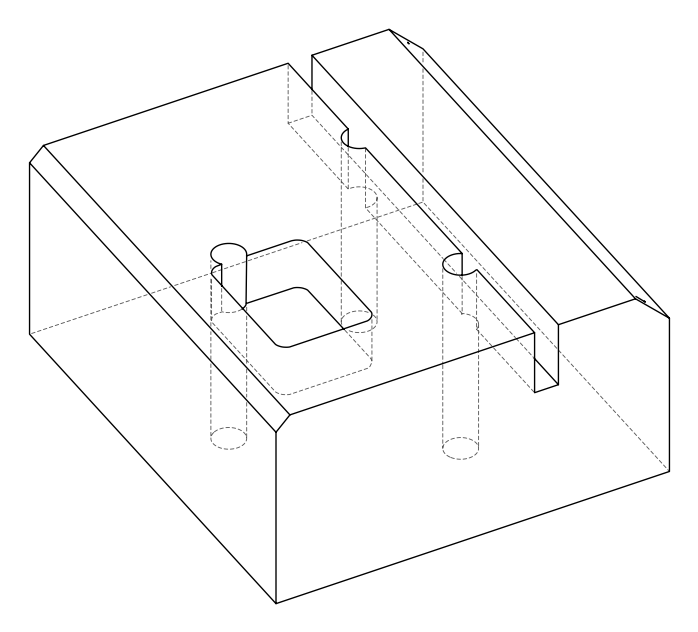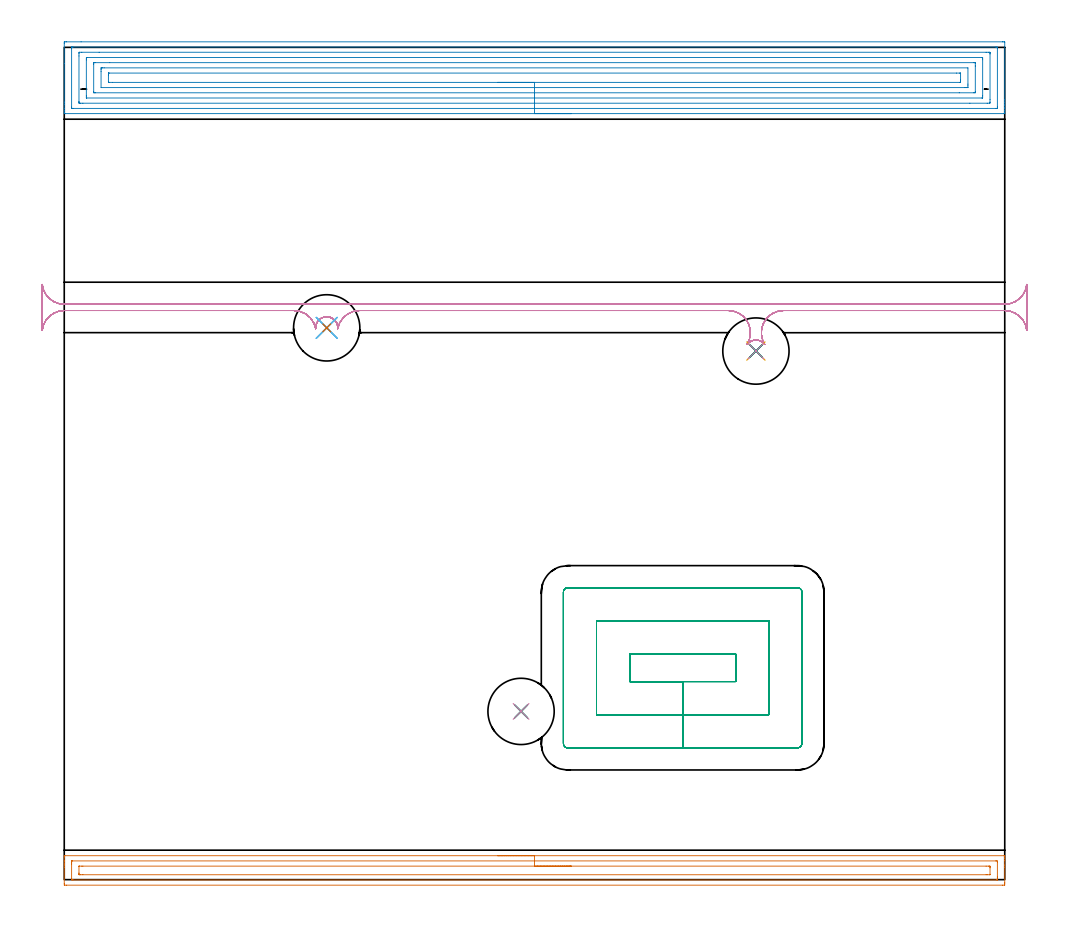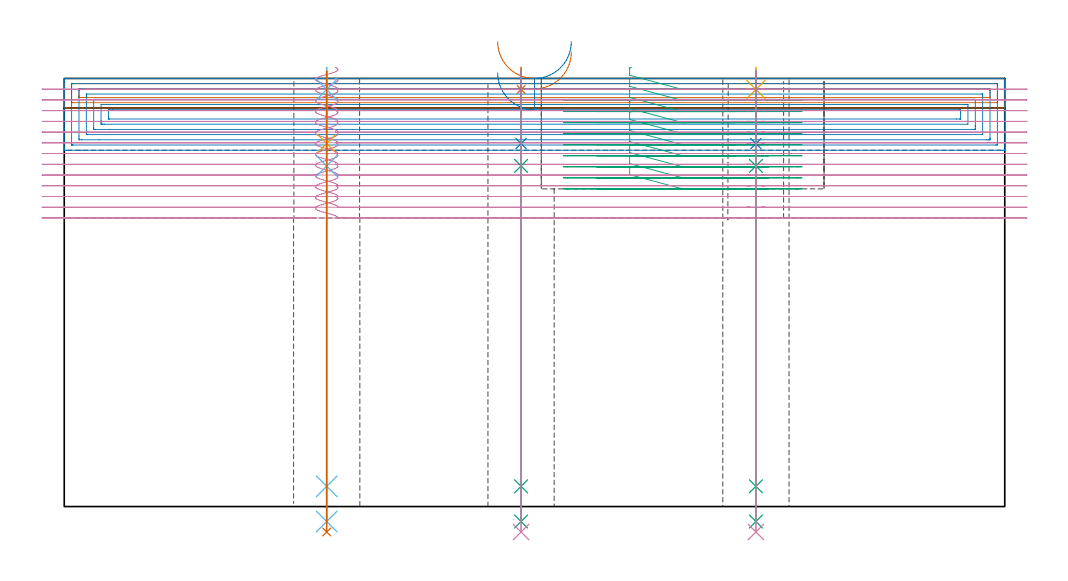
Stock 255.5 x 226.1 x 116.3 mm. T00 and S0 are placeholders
(PLAN: 16 operations, 11 tool changes, 51.2 min)
(1 AREA_MILL | FG_CHAMFER_SURFACE | UGT0205_001 | 6.35 min | 8182 mm3)
(2 AREA_MILL_1 | FG_CHAMFER_SURFACE_1 | UGT0205_001 | 14.68 min | 48578 mm3)
(3 MILL_RECTANGULAR_POCKET | POCKET_RECTANGULAR_STRAIGHT | NXT0201_011 | Follow Part, ap 3, ae 75% | 9.97 min | 126558 mm3)
(4 MILL_RECTANGULAR_SLOT | SLOT_RECTANGULAR | NXT0201_011 | Follow Part, ap 3, ae 75% | 16.51 min | 140558 mm3)
(5 SPOT_DRILL | STEP1HOLE | NXT0321_9005460120000 | 0.05 min | 16 mm3)
(6 SPOT_DRILL_1 | STEP1HOLE_1 | NXT0321_9005460120000 | 0.05 min | 9 mm3)
(7 SPOT_DRILL_2 | STEP1HOLE_2 | NXT0321_9005460120000 | 0.05 min | 189 mm3)
(8 DRILL_BLIND_HOLE_INTO_CENTER | STEP1HOLE | NXT0301_089 | 0.08 min | 154 mm3)
(9 GUN_DRILL_THROUGH_HOLE | STEP1HOLE | UGT0307_008 | 0.58 min | 7596 mm3)
(10 DRILL_TO_ENLARGE_THROUGH_HOLE | STEP1HOLE | UGT0301_046 | 0.5 min | 15049 mm3)
(11 DRILL_BLIND_HOLE_INTO_CENTER_1 | STEP1HOLE_1 | NXT0301_089 | 0.08 min | 7 mm3)
(12 GUN_DRILL_THROUGH_HOLE_1 | STEP1HOLE_1 | UGT0307_008 | 0.58 min | 7444 mm3)
(13 DRILL_TO_ENLARGE_THROUGH_HOLE_1 | STEP1HOLE_1 | UGT0301_046 | 0.5 min | 13688 mm3)
(14 DRILL_BLIND_HOLE_INTO_CENTER_2 | STEP1HOLE_2 | NXT0301_089 | 0.08 min | 1582 mm3)
(15 GUN_DRILL_THROUGH_HOLE_2 | STEP1HOLE_2 | UGT0307_008 | 0.58 min | 9481 mm3)
(16 DRILL_TO_ENLARGE_THROUGH_HOLE_2 | STEP1HOLE_2 | UGT0301_046 | 0.5 min | 17288 mm3)
(TOOL UGT0205_001 | Chamfer Mill 20 x 3 x 45 deg. | D20 FL50 Z2)
(TOOL NXT0201_011 | ENDMILL 12mm [2P460-1200-NA 1630] | D12 FL38 Z6)
(TOOL NXT0321_9005460120000 | NC Spot Drill, 142deg, 12mm, Carbide, Uncoated | D12 PA142 FL30 Z2)
(TOOL NXT0301_089 | Carbide Drill 11.8mm [860.1-1180-035A1-MM 2214] | D11.8 PA140 FL55 Z2)
(TOOL UGT0307_008 | Gun Drill 11 mm | D11 PA130 FL24 Z1)
(TOOL UGT0301_046 | Twist Drill 18 mm | D18 PA118 FL130 Z2)
(OP 1 AREA_MILL)
G17 G21 G94 G90
T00 M6
G54
G17 G0 G90 X117.75 Y6.5 S1061 M3
G43 Z126.3 H0
G94 G1 X117.788 Z125.428 F250.
X117.902 Z124.563
X118.091 Z123.712
X118.353 Z122.88
X118.687 Z122.074
X119.09 Z121.3
X119.558 Z120.564
X120.09 Z119.872
X120.679 Z119.229
X121.322 Z118.639
X122.014 Z118.108
X122.75 Z117.64
X123.524 Z117.237
X124.33 Z116.903
X125.162 Z116.641
X126.014 Z116.452
X126.878 Z116.338
X127.75 Z116.3
X255.347
X255.49 Y6.505 Z116.295
X255.492 Y6.491 Z116.282
X255.5 Y6.17 Z115.97
Y5.768 Z115.567
Y5.148 Z114.943
Y3.956 Z113.752
Y3.383 Z113.177
Y-0.744 Z109.052
X255.497 Y-1.031 Z108.766
X255.491 Y-1.492 Z108.306
X255.366 Y-1.495 Z108.303
X254.897 Y-1.5 Z108.3
X0.603
X0.134 Y-1.495 Z108.303
X0.009 Y-1.491 Z108.306
X0. Y-1.031 Z108.766
Y3.383 Z113.177
Y3.956 Z113.752
Y4.265 Z114.061
Y4.838 Z114.634
Y5.148 Z114.943
Y6.171 Z115.97
X0.007 Y6.491 Z116.281
X0.008 Y6.497 Z116.288
X0.157 Y6.5 Z116.3
X127.75
Y5.086 Z114.886
X253.113 Y5.085 Z114.885
X253.177
X253.487 Y5.079 Z114.879
X253.492 Y4.979 Z114.779
X253.499 Y4.766 Z114.566
X253.5 Y0.735 Z110.535
X253.499 Y0.352 Z110.152
X253.492 Y-0.031 Z109.769
X253.49 Y-0.077 Z109.723
X253.474 Y-0.08 Z109.72
X253.424 Y-0.083 Z109.717
X253.32 Y-0.085 Z109.715
X2.387
X2.323
X2.013 Y-0.079 Z109.721
X2.008 Y0.021 Z109.821
X2.001 Y0.234 Z110.034
X2. Y4.265 Z114.065
X2.001 Y4.648 Z114.448
X2.008 Y5.031 Z114.831
X2.01 Y5.077 Z114.877
X2.026 Y5.08 Z114.88
X2.077 Y5.083 Z114.883
X2.18 Y5.085 Z114.885
X127.75 Y5.086 Z114.886
Y3.671 Z113.471
X250.436
X251.037 Y3.67 Z113.47
X251.328 Y3.667 Z113.467
X251.425 Y3.664 Z113.464
X251.49 Y3.66 Z113.46
X251.494 Y3.553 Z113.353
X251.498 Y3.383 Z113.183
X251.5 Y3.213 Z113.013
X251.499 Y1.448 Z111.248
X251.496 Y1.391 Z111.191
X251.49 Y1.347 Z111.147
X251.485 Y1.335 Z111.135
X251.473 Y1.334 Z111.134
X251.328 Y1.331 Z111.131
X250.728 Y1.329 Z111.129
X250.436 Y1.328 Z111.128
X5.064 Y1.329 Z111.129
X4.463 Y1.33 Z111.13
X4.172 Y1.333 Z111.133
X4.075 Y1.336 Z111.136
X4.01 Y1.34 Z111.14
X4.006 Y1.447 Z111.247
X4.002 Y1.617 Z111.417
X4. Y1.787 Z111.587
X4.001 Y3.552 Z113.352
X4.004 Y3.609 Z113.409
X4.01 Y3.653 Z113.453
X4.015 Y3.665 Z113.465
X4.027 Y3.666 Z113.466
X4.172 Y3.669 Z113.469
X4.772 Y3.671 Z113.471
X5.064
X127.75
X128.622 Z113.51
X129.486 Z113.623
X130.338 Z113.812
X131.17 Z114.075
X131.976 Z114.408
X132.75 Z114.811
X133.486 Z115.28
X134.178 Z115.811
X134.821 Z116.4
X135.41 Z117.044
X135.942 Z117.736
X136.41 Z118.471
X136.813 Z119.245
X137.147 Z120.051
X137.409 Z120.883
X137.598 Z121.735
X137.712 Z122.6
X137.75 Z123.471
G0 Z126.3
M5
M2
(OP 2 AREA_MILL_1)
G17 G21 G94 G90
T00 M6
G54
G17 G0 G90 X137.75 Y208.1 S1061 M3
G43 Z126.3 H0
G94 G1 X137.712 Z125.428 F250.
X137.598 Z124.563
X137.409 Z123.712
X137.147 Z122.88
X136.813 Z122.074
X136.41 Z121.3
X135.942 Z120.564
X135.41 Z119.872
X134.821 Z119.229
X134.178 Z118.64
X133.486 Z118.108
X132.75 Z117.64
X131.976 Z117.237
X131.17 Z116.903
X130.338 Z116.641
X129.486 Z116.452
X128.622 Z116.338
X127.75 Z116.3
X0.157
X0.008 Y208.102 Z116.288
X0. Y208.112 Z116.278
Y208.434 Z115.965
Y208.839 Z115.56
Y209.459 Z114.935
Y210.653 Z113.744
Y211.226 Z113.168
Y221.681 Z102.716
Y227.124 Z97.273
X0.002 Y227.412 Z96.985
X0.01 Y227.592 Z96.805
X0.191 Y227.599 Z96.799
X0.603 Y227.6 Z96.8
X4.576
X254.897
X255.312 Y227.596 Z96.802
X255.49 Y227.592 Z96.806
X255.5 Y227.41 Z96.987
Y211.823 Z112.572
Y211.226 Z113.168
Y210.653 Z113.744
Y210.343 Z114.053
Y209.769 Z114.627
Y209.459 Z114.935
Y208.839 Z115.56
Y208.434 Z115.965
Y208.112 Z116.278
X255.492 Y208.102 Z116.288
X255.343 Y208.1 Z116.3
X127.75
Y209.514 Z114.886
X2.387 Y209.515 Z114.885
X2.331
X2.01 Y209.524 Z114.876
X2.006 Y209.624 Z114.776
X2.001 Y209.842 Z114.558
Y225.74 Z98.66
X2.007 Y226.124 Z98.276
X2.01 Y226.172 Z98.228
X2.025 Y226.179 Z98.221
X2.074 Y226.182 Z98.218
X2.178 Y226.185 Z98.215
X2.387 Y226.186 Z98.214
X253.113 Y226.185 Z98.215
X253.169
X253.49 Y226.176 Z98.224
X253.494 Y226.076 Z98.324
X253.499 Y225.858 Z98.542
Y209.96 Z114.44
X253.493 Y209.576 Z114.824
X253.49 Y209.529 Z114.871
X253.475 Y209.521 Z114.879
X253.426 Y209.518 Z114.882
X253.322 Y209.515 Z114.885
X253.113 Y209.514 Z114.886
X127.75
Y210.928 Z113.472
X5.064 Y210.929 Z113.471
X4.471 Y210.93 Z113.47
X4.172 Y210.933 Z113.467
X4.073 Y210.935 Z113.465
X4.01 Y210.948 Z113.452
X4.006 Y211.056 Z113.344
X4.002 Y211.226 Z113.174
X4. Y211.396 Z113.004
Y223.761 Z100.639
X4.005 Y224.474 Z99.926
X4.009 Y224.636 Z99.764
X4.03 Y224.765 Z99.635
X4.172 Y224.766 Z99.634
X4.765 Y224.771 Z99.629
X9.476 Y224.772 Z99.628
X250.436 Y224.771 Z99.629
X251.029 Y224.77 Z99.63
X251.328 Y224.767 Z99.633
X251.427 Y224.765 Z99.635
X251.49 Y224.752 Z99.648
X251.494 Y224.644 Z99.756
X251.498 Y224.474 Z99.926
X251.5 Y224.304 Z100.096
Y211.939 Z112.461
X251.495 Y211.226 Z113.174
X251.491 Y211.064 Z113.336
X251.47 Y210.935 Z113.465
X251.328 Y210.934 Z113.466
X250.735 Y210.929 Z113.471
X246.029 Y210.928 Z113.472
X127.75
Y212.343 Z112.057
X6.109
X6.058 Y212.344 Z112.056
X6.022 Y212.348 Z112.052
X6.01 Y212.351 Z112.049
X6.007 Y212.37 Z112.03
X6.002 Y212.563 Z111.837
X6. Y212.949 Z111.451
Y222.708 Z101.692
X6.005 Y223.128 Z101.272
X6.01 Y223.336 Z101.064
X6.016 Y223.351 Z101.049
X6.042 Y223.353 Z101.047
X6.099 Y223.356 Z101.044
X6.192 Y223.357 Z101.043
X249.391
X249.442 Y223.356 Z101.044
X249.478 Y223.352 Z101.048
X249.49 Y223.349 Z101.051
X249.493 Y223.33 Z101.07
X249.498 Y223.137 Z101.263
X249.5 Y222.751 Z101.649
Y212.992 Z111.408
X249.495 Y212.572 Z111.828
X249.49 Y212.364 Z112.036
X249.484 Y212.349 Z112.051
X249.458 Y212.347 Z112.053
X249.401 Y212.344 Z112.056
X249.308 Y212.343 Z112.057
X127.75
Y213.757 Z110.643
X8.513
X8.273 Y213.759 Z110.641
X8.114 Y213.762 Z110.638
X8.009 Y213.766 Z110.634
X8.007 Y213.787 Z110.613
X8.003 Y213.876 Z110.524
X8. Y214.132 Z110.268
Y221.568 Z102.832
X8.003 Y221.825 Z102.575
X8.006 Y221.902 Z102.498
X8.009 Y221.935 Z102.465
X8.154 Y221.939 Z102.461
X8.393 Y221.942 Z102.458
X12.356 Y221.943 Z102.457
X246.987
X247.226 Y221.941 Z102.459
X247.386 Y221.938 Z102.462
X247.491 Y221.934 Z102.466
X247.493 Y221.913 Z102.487
X247.496 Y221.825 Z102.575
X247.5 Y221.198 Z103.202
Y220.941 Z103.459
Y214.132 Z110.268
X247.497 Y213.876 Z110.524
X247.494 Y213.798 Z110.602
X247.491 Y213.765 Z110.635
X247.346 Y213.761 Z110.639
X247.107 Y213.758 Z110.642
X243.144 Y213.757 Z110.643
X127.75
Y215.171 Z109.229
X10.001
X10. Y219.588 Z104.812
X10.002 Y220.058 Z104.342
X10.006 Y220.466 Z103.934
X10.011 Y220.522 Z103.878
X10.061 Y220.524 Z103.876
X10.18 Y220.527 Z103.873
X10.418 Y220.528 Z103.872
X10.834 Y220.529 Z103.871
X245.5 Y220.528 Z103.872
Y216.112 Z108.288
X245.498 Y215.642 Z108.758
X245.494 Y215.234 Z109.166
X245.489 Y215.178 Z109.222
X245.439 Y215.176 Z109.224
X245.32 Y215.173 Z109.227
X245.082 Y215.172 Z109.228
X244.666 Y215.171 Z109.229
X127.75
Y216.585 Z107.815
X13.094
X12.202 Y216.587 Z107.813
X12.139 Y216.588 Z107.812
X12.028 Y216.592 Z107.808
X12.01 Y216.628 Z107.772
X12.006 Y216.644 Z107.756
X12.001 Y216.724 Z107.676
X12. Y218.491 Z105.909
X12.003 Y218.692 Z105.708
X12.01 Y219.091 Z105.309
X12.016 Y219.109 Z105.291
X12.022 Y219.111 Z105.289
X12.046 Y219.113 Z105.287
X12.263 Y219.115 Z105.285
X242.406
X243.298 Y219.113 Z105.287
X243.361
X243.472 Y219.108 Z105.292
X243.49 Y219.072 Z105.328
X243.494 Y219.056 Z105.344
X243.499 Y218.976 Z105.424
X243.5 Y217.209 Z107.191
X243.497 Y217.008 Z107.392
X243.49 Y216.609 Z107.791
X243.484 Y216.591 Z107.809
X243.478 Y216.589 Z107.811
X243.454 Y216.587 Z107.813
X243.402 Y216.586 Z107.814
X243.298 Y216.585 Z107.815
X127.75
X126.878 Z107.853
X126.014 Z107.967
X125.162 Z108.155
X124.33 Z108.418
X123.524 Z108.752
X122.75 Z109.154
X122.014 Z109.623
X121.322 Z110.154
X120.679 Z110.744
X120.09 Z111.387
X119.558 Z112.079
X119.09 Z112.815
X118.687 Z113.588
X118.353 Z114.394
X118.091 Z115.226
X117.902 Z116.078
X117.788 Z116.943
X117.75 Z117.815
G0 Z126.3
M5
M2
(OP 3 MILL_RECTANGULAR_POCKET)
G17 G21 G94 G90
T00 M6
G54
G17 G0 G90 X154.092 Y61.3 S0 M3
G43 Z126.3 H1
Z119.3
G94 G1 X153.6 Z119.168 F250.
Y53.8 Z117.158
X168. Z113.3
X182.4 F500.
Y61.3
X153.6
Y53.8
X168.
Y44.8
X191.4
Y70.3
X144.6
Y44.8
X168.
Y35.8
X199.2
G3 X200.4 Y37. R1.2
G1 Y78.1
G3 X199.2 Y79.3 R1.2
G1 X136.8
G3 X135.6 Y78.1 R1.2
G1 Y37.
G3 X136.8 Y35.8 R1.2
G1 X168.
X169.
G0 X154.092 Y61.3 Z116.3
G1 X153.6 Z116.168 F250.
Y53.8 Z114.158
X168. Z110.3
X182.4 F500.
Y61.3
X153.6
Y53.8
X168.
Y44.8
X191.4
Y70.3
X144.6
Y44.8
X168.
Y35.8
X199.2
G3 X200.4 Y37. R1.2
G1 Y78.1
G3 X199.2 Y79.3 R1.2
G1 X136.8
G3 X135.6 Y78.1 R1.2
G1 Y37.
G3 X136.8 Y35.8 R1.2
G1 X168.
X169.
G0 X154.092 Y61.3 Z113.3
G1 X153.6 Z113.168 F250.
Y53.8 Z111.158
X168. Z107.3
X182.4 F500.
Y61.3
X153.6
Y53.8
X168.
Y44.8
X191.4
Y70.3
X144.6
Y44.8
X168.
Y35.8
X199.2
G3 X200.4 Y37. R1.2
G1 Y78.1
G3 X199.2 Y79.3 R1.2
G1 X136.8
G3 X135.6 Y78.1 R1.2
G1 Y37.
G3 X136.8 Y35.8 R1.2
G1 X168.
X169.
G0 X154.092 Y61.3 Z110.3
G1 X153.6 Z110.168 F250.
Y53.8 Z108.158
X168. Z104.3
X182.4 F500.
Y61.3
X153.6
Y53.8
X168.
Y44.8
X191.4
Y70.3
X144.6
Y44.8
X168.
Y35.8
X199.2
G3 X200.4 Y37. R1.2
G1 Y78.1
G3 X199.2 Y79.3 R1.2
G1 X136.8
G3 X135.6 Y78.1 R1.2
G1 Y37.
G3 X136.8 Y35.8 R1.2
G1 X168.
X169.
G0 X154.092 Y61.3 Z107.3
G1 X153.6 Z107.168 F250.
Y53.8 Z105.158
X168. Z101.3
X182.4 F500.
Y61.3
X153.6
Y53.8
X168.
Y44.8
X191.4
Y70.3
X144.6
Y44.8
X168.
Y35.8
X199.2
G3 X200.4 Y37. R1.2
G1 Y78.1
G3 X199.2 Y79.3 R1.2
G1 X136.8
G3 X135.6 Y78.1 R1.2
G1 Y37.
G3 X136.8 Y35.8 R1.2
G1 X168.
X169.
G0 X154.092 Y61.3 Z104.3
G1 X153.6 Z104.168 F250.
Y53.8 Z102.158
X168. Z98.3
X182.4 F500.
Y61.3
X153.6
Y53.8
X168.
Y44.8
X191.4
Y70.3
X144.6
Y44.8
X168.
Y35.8
X199.2
G3 X200.4 Y37. R1.2
G1 Y78.1
G3 X199.2 Y79.3 R1.2
G1 X136.8
G3 X135.6 Y78.1 R1.2
G1 Y37.
G3 X136.8 Y35.8 R1.2
G1 X168.
X169.
G0 X154.092 Y61.3 Z101.3
G1 X153.6 Z101.168 F250.
Y53.8 Z99.158
X168. Z95.3
X182.4 F500.
Y61.3
X153.6
Y53.8
X168.
Y44.8
X191.4
Y70.3
X144.6
Y44.8
X168.
Y35.8
X199.2
G3 X200.4 Y37. R1.2
G1 Y78.1
G3 X199.2 Y79.3 R1.2
G1 X136.8
G3 X135.6 Y78.1 R1.2
G1 Y37.
G3 X136.8 Y35.8 R1.2
G1 X168.
X169.
G0 X154.092 Y61.3 Z98.3
G1 X153.6 Z98.168 F250.
Y53.8 Z96.158
X168. Z92.3
X182.4 F500.
Y61.3
X153.6
Y53.8
X168.
Y44.8
X191.4
Y70.3
X144.6
Y44.8
X168.
Y35.8
X199.2
G3 X200.4 Y37. R1.2
G1 Y78.1
G3 X199.2 Y79.3 R1.2
G1 X136.8
G3 X135.6 Y78.1 R1.2
G1 Y37.
G3 X136.8 Y35.8 R1.2
G1 X168.
X169.
G0 X154.092 Y61.3 Z95.3
G1 X153.6 Z95.168 F250.
Y53.8 Z93.158
X168. Z89.3
X182.4 F500.
Y61.3
X153.6
Y53.8
X168.
Y44.8
X191.4
Y70.3
X144.6
Y44.8
X168.
Y35.8
X199.2
G3 X200.4 Y37. R1.2
G1 Y78.1
G3 X199.2 Y79.3 R1.2
G1 X136.8
G3 X135.6 Y78.1 R1.2
G1 Y37.
G3 X136.8 Y35.8 R1.2
G1 X168.
X169.
G0 X154.092 Y61.3 Z92.3
G1 X153.6 Z92.168 F250.
Y53.8 Z90.158
X168. Z86.3
X182.4 F500.
Y61.3
X153.6
Y53.8
X168.
Y44.8
X191.4
Y70.3
X144.6
Y44.8
X168.
Y35.8
X199.2
G3 X200.4 Y37. R1.2
G1 Y78.1
G3 X199.2 Y79.3 R1.2
G1 X136.8
G3 X135.6 Y78.1 R1.2
G1 Y37.
G3 X136.8 Y35.8 R1.2
G1 X168.
X169.
G0 Z126.3
M5
M2
(OP 4 MILL_RECTANGULAR_SLOT)
G17 G21 G94 G90
T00 M6
G54
G17 G0 G90 X73.682 Y151.732 S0 M3
G43 Z126.3 H1
Z119.3
G94 G1 X73.714 Y151.698 Z119.287 F250.
X74.039 Y151.149 Z119.116
X74.24 Y150.543 Z118.945
X74.31 Y149.909 Z118.775
X74.291 Y149.665 Z118.709
X74.301 Y149.664 Z118.706
X74.291 Y149.665 Z118.704
X74.31 Y149.909 Z118.638
X74.24 Y150.543 Z118.467
X74.039 Y151.149 Z118.296
X73.714 Y151.698 Z118.125
X73.281 Y152.166 Z117.954
X72.759 Y152.533 Z117.783
X72.172 Y152.781 Z117.612
X71.545 Y152.9 Z117.441
X71.3 Z117.376
X71.055 Z117.31
X70.428 Y152.781 Z117.139
X69.841 Y152.533 Z116.968
X69.319 Y152.166 Z116.797
X68.886 Y151.698 Z116.626
X68.561 Y151.149 Z116.456
X68.36 Y150.543 Z116.285
X68.29 Y149.909 Z116.114
X68.309 Y149.665 Z116.048
X68.299 Y149.664 Z116.045
X68.309 Y149.665 Z116.043
X68.29 Y149.909 Z115.977
X68.36 Y150.543 Z115.806
X68.561 Y151.149 Z115.635
X68.886 Y151.698 Z115.464
X69.319 Y152.166 Z115.293
X69.841 Y152.533 Z115.122
X70.428 Y152.781 Z114.952
X71.055 Y152.9 Z114.781
X71.3 Z114.715
X71.545 Z114.649
X72.172 Y152.781 Z114.478
X72.759 Y152.533 Z114.307
X73.281 Y152.166 Z114.137
X73.714 Y151.698 Z113.966
X74.039 Y151.149 Z113.795
X74.24 Y150.543 Z113.624
X74.31 Y149.909 Z113.453
X74.291 Y149.665 Z113.387
X74.301 Y149.664 Z113.385
G2 X80.206 Y154.6 R6. F500.
G1 X180.417
G2 X185.514 Y145.435 R6.
G1 X185.522 Y145.429
G2 X190.278 Y145.429 R3.
G1 X190.286 Y145.435
G2 X195.383 Y154.6 R6.
G1 X255.5
G2 X261.47 Y149.199 R6.
G1 X261.5
Y161.701
X261.47
G2 X255.5 Y156.3 R6.
G1 X0.
G2 X-5.97 Y161.701 R6.
G1 X-6.
Y149.199
X-5.97
G2 X0. Y154.6 R6.
G1 X62.394
G2 X68.299 Y149.664 R6.
G0 Z126.3
X73.682 Y151.732
Z116.385
G1 X73.714 Y151.698 Z116.372 F250.
X74.039 Y151.149 Z116.201
X74.24 Y150.543 Z116.03
X74.31 Y149.909 Z115.859
X74.291 Y149.665 Z115.793
X74.301 Y149.664 Z115.791
X74.291 Y149.665 Z115.788
X74.31 Y149.909 Z115.722
X74.24 Y150.543 Z115.552
X74.039 Y151.149 Z115.381
X73.714 Y151.698 Z115.21
X73.281 Y152.166 Z115.039
X72.759 Y152.533 Z114.868
X72.172 Y152.781 Z114.697
X71.545 Y152.9 Z114.526
X71.3 Z114.46
X71.055 Z114.395
X70.428 Y152.781 Z114.224
X69.841 Y152.533 Z114.053
X69.319 Y152.166 Z113.882
X68.886 Y151.698 Z113.711
X68.561 Y151.149 Z113.54
X68.36 Y150.543 Z113.369
X68.29 Y149.909 Z113.198
X68.309 Y149.665 Z113.133
X68.299 Y149.664 Z113.13
X68.309 Y149.665 Z113.127
X68.29 Y149.909 Z113.062
X68.36 Y150.543 Z112.891
X68.561 Y151.149 Z112.72
X68.886 Y151.698 Z112.549
X69.319 Y152.166 Z112.378
X69.841 Y152.533 Z112.207
X70.428 Y152.781 Z112.036
X71.055 Y152.9 Z111.865
X71.3 Z111.8
X71.545 Z111.734
X72.172 Y152.781 Z111.563
X72.759 Y152.533 Z111.392
X73.281 Y152.166 Z111.221
X73.714 Y151.698 Z111.05
X74.039 Y151.149 Z110.879
X74.24 Y150.543 Z110.708
X74.31 Y149.909 Z110.538
X74.291 Y149.665 Z110.472
X74.301 Y149.664 Z110.469
G2 X80.206 Y154.6 R6. F500.
G1 X180.417
G2 X185.514 Y145.435 R6.
G1 X185.522 Y145.429
G2 X190.278 Y145.429 R3.
G1 X190.286 Y145.435
G2 X195.383 Y154.6 R6.
G1 X255.5
G2 X261.47 Y149.199 R6.
G1 X261.5
Y161.701
X261.47
G2 X255.5 Y156.3 R6.
G1 X0.
G2 X-5.97 Y161.701 R6.
G1 X-6.
Y149.199
X-5.97
G2 X0. Y154.6 R6.
G1 X62.394
G2 X68.299 Y149.664 R6.
G0 Z126.3
X73.682 Y151.732
Z113.469
G1 X73.714 Y151.698 Z113.457 F250.
X74.039 Y151.149 Z113.286
X74.24 Y150.543 Z113.115
X74.31 Y149.909 Z112.944
X74.291 Y149.665 Z112.878
X74.301 Y149.664 Z112.875
X74.291 Y149.665 Z112.873
X74.31 Y149.909 Z112.807
X74.24 Y150.543 Z112.636
X74.039 Y151.149 Z112.465
X73.714 Y151.698 Z112.294
X73.281 Y152.166 Z112.123
X72.759 Y152.533 Z111.953
X72.172 Y152.781 Z111.782
X71.545 Y152.9 Z111.611
X71.3 Z111.545
X71.055 Z111.479
X70.428 Y152.781 Z111.308
X69.841 Y152.533 Z111.138
X69.319 Y152.166 Z110.967
X68.886 Y151.698 Z110.796
X68.561 Y151.149 Z110.625
X68.36 Y150.543 Z110.454
X68.29 Y149.909 Z110.283
X68.309 Y149.665 Z110.217
X68.299 Y149.664 Z110.215
X68.309 Y149.665 Z110.212
X68.29 Y149.909 Z110.146
X68.36 Y150.543 Z109.975
X68.561 Y151.149 Z109.804
X68.886 Y151.698 Z109.634
X69.319 Y152.166 Z109.463
X69.841 Y152.533 Z109.292
X70.428 Y152.781 Z109.121
X71.055 Y152.9 Z108.95
X71.3 Z108.884
X71.545 Z108.818
X72.172 Y152.781 Z108.648
X72.759 Y152.533 Z108.477
X73.281 Y152.166 Z108.306
X73.714 Y151.698 Z108.135
X74.039 Y151.149 Z107.964
X74.24 Y150.543 Z107.793
X74.31 Y149.909 Z107.622
X74.291 Y149.665 Z107.556
X74.301 Y149.664 Z107.554
G2 X80.206 Y154.6 R6. F500.
G1 X180.417
G2 X185.514 Y145.435 R6.
G1 X185.522 Y145.429
G2 X190.278 Y145.429 R3.
G1 X190.286 Y145.435
G2 X195.383 Y154.6 R6.
G1 X255.5
G2 X261.47 Y149.199 R6.
G1 X261.5
Y161.701
X261.47
G2 X255.5 Y156.3 R6.
G1 X0.
G2 X-5.97 Y161.701 R6.
G1 X-6.
Y149.199
X-5.97
G2 X0. Y154.6 R6.
G1 X62.394
G2 X68.299 Y149.664 R6.
G0 Z126.3
X73.682 Y151.732
Z110.554
G1 X73.714 Y151.698 Z110.541 F250.
X74.039 Y151.149 Z110.37
X74.24 Y150.543 Z110.199
X74.31 Y149.909 Z110.028
X74.291 Y149.665 Z109.963
X74.301 Y149.664 Z109.96
X74.291 Y149.665 Z109.957
X74.31 Y149.909 Z109.892
X74.24 Y150.543 Z109.721
X74.039 Y151.149 Z109.55
X73.714 Y151.698 Z109.379
X73.281 Y152.166 Z109.208
X72.759 Y152.533 Z109.037
X72.172 Y152.781 Z108.866
X71.545 Y152.9 Z108.695
X71.3 Z108.63
X71.055 Z108.564
X70.428 Y152.781 Z108.393
X69.841 Y152.533 Z108.222
X69.319 Y152.166 Z108.051
X68.886 Y151.698 Z107.88
X68.561 Y151.149 Z107.709
X68.36 Y150.543 Z107.539
X68.29 Y149.909 Z107.368
X68.309 Y149.665 Z107.302
X68.299 Y149.664 Z107.299
X68.309 Y149.665 Z107.297
X68.29 Y149.909 Z107.231
X68.36 Y150.543 Z107.06
X68.561 Y151.149 Z106.889
X68.886 Y151.698 Z106.718
X69.319 Y152.166 Z106.547
X69.841 Y152.533 Z106.376
X70.428 Y152.781 Z106.205
X71.055 Y152.9 Z106.034
X71.3 Z105.969
X71.545 Z105.903
X72.172 Y152.781 Z105.732
X72.759 Y152.533 Z105.561
X73.281 Y152.166 Z105.39
X73.714 Y151.698 Z105.219
X74.039 Y151.149 Z105.049
X74.24 Y150.543 Z104.878
X74.31 Y149.909 Z104.707
X74.291 Y149.665 Z104.641
X74.301 Y149.664 Z104.638
G2 X80.206 Y154.6 R6. F500.
G1 X180.417
G2 X185.514 Y145.435 R6.
G1 X185.522 Y145.429
G2 X190.278 Y145.429 R3.
G1 X190.286 Y145.435
G2 X195.383 Y154.6 R6.
G1 X255.5
G2 X261.47 Y149.199 R6.
G1 X261.5
Y161.701
X261.47
G2 X255.5 Y156.3 R6.
G1 X0.
G2 X-5.97 Y161.701 R6.
G1 X-6.
Y149.199
X-5.97
G2 X0. Y154.6 R6.
G1 X62.394
G2 X68.299 Y149.664 R6.
G0 Z126.3
X73.682 Y151.732
Z107.638
G1 X73.714 Y151.698 Z107.626 F250.
X74.039 Y151.149 Z107.455
X74.24 Y150.543 Z107.284
X74.31 Y149.909 Z107.113
X74.291 Y149.665 Z107.047
X74.301 Y149.664 Z107.045
X74.291 Y149.665 Z107.042
X74.31 Y149.909 Z106.976
X74.24 Y150.543 Z106.805
X74.039 Y151.149 Z106.634
X73.714 Y151.698 Z106.464
X73.281 Y152.166 Z106.293
X72.759 Y152.533 Z106.122
X72.172 Y152.781 Z105.951
X71.545 Y152.9 Z105.78
X71.3 Z105.714
X71.055 Z105.649
X70.428 Y152.781 Z105.478
X69.841 Y152.533 Z105.307
X69.319 Y152.166 Z105.136
X68.886 Y151.698 Z104.965
X68.561 Y151.149 Z104.794
X68.36 Y150.543 Z104.623
X68.29 Y149.909 Z104.452
X68.309 Y149.665 Z104.387
X68.299 Y149.664 Z104.384
X68.309 Y149.665 Z104.381
X68.29 Y149.909 Z104.315
X68.36 Y150.543 Z104.145
X68.561 Y151.149 Z103.974
X68.886 Y151.698 Z103.803
X69.319 Y152.166 Z103.632
X69.841 Y152.533 Z103.461
X70.428 Y152.781 Z103.29
X71.055 Y152.9 Z103.119
X71.3 Z103.053
X71.545 Z102.988
X72.172 Y152.781 Z102.817
X72.759 Y152.533 Z102.646
X73.281 Y152.166 Z102.475
X73.714 Y151.698 Z102.304
X74.039 Y151.149 Z102.133
X74.24 Y150.543 Z101.962
X74.31 Y149.909 Z101.791
X74.291 Y149.665 Z101.726
X74.301 Y149.664 Z101.723
G2 X80.206 Y154.6 R6. F500.
G1 X180.417
G2 X185.514 Y145.435 R6.
G1 X185.522 Y145.429
G2 X190.278 Y145.429 R3.
G1 X190.286 Y145.435
G2 X195.383 Y154.6 R6.
G1 X255.5
G2 X261.47 Y149.199 R6.
G1 X261.5
Y161.701
X261.47
G2 X255.5 Y156.3 R6.
G1 X0.
G2 X-5.97 Y161.701 R6.
G1 X-6.
Y149.199
X-5.97
G2 X0. Y154.6 R6.
G1 X62.394
G2 X68.299 Y149.664 R6.
G0 Z126.3
X73.682 Y151.732
Z104.723
G1 X73.714 Y151.698 Z104.71 F250.
X74.039 Y151.149 Z104.539
X74.24 Y150.543 Z104.369
X74.31 Y149.909 Z104.198
X74.291 Y149.665 Z104.132
X74.301 Y149.664 Z104.129
X74.291 Y149.665 Z104.127
X74.31 Y149.909 Z104.061
X74.24 Y150.543 Z103.89
X74.039 Y151.149 Z103.719
X73.714 Y151.698 Z103.548
X73.281 Y152.166 Z103.377
X72.759 Y152.533 Z103.206
X72.172 Y152.781 Z103.035
X71.545 Y152.9 Z102.865
X71.3 Z102.799
X71.055 Z102.733
X70.428 Y152.781 Z102.562
X69.841 Y152.533 Z102.391
X69.319 Y152.166 Z102.22
X68.886 Y151.698 Z102.05
X68.561 Y151.149 Z101.879
X68.36 Y150.543 Z101.708
X68.29 Y149.909 Z101.537
X68.309 Y149.665 Z101.471
X68.299 Y149.664 Z101.468
X68.309 Y149.665 Z101.466
X68.29 Y149.909 Z101.4
X68.36 Y150.543 Z101.229
X68.561 Y151.149 Z101.058
X68.886 Y151.698 Z100.887
X69.319 Y152.166 Z100.716
X69.841 Y152.533 Z100.546
X70.428 Y152.781 Z100.375
X71.055 Y152.9 Z100.204
X71.3 Z100.138
X71.545 Z100.072
X72.172 Y152.781 Z99.901
X72.759 Y152.533 Z99.731
X73.281 Y152.166 Z99.56
X73.714 Y151.698 Z99.389
X74.039 Y151.149 Z99.218
X74.24 Y150.543 Z99.047
X74.31 Y149.909 Z98.876
X74.291 Y149.665 Z98.81
X74.301 Y149.664 Z98.808
G2 X80.206 Y154.6 R6. F500.
G1 X180.417
G2 X185.514 Y145.435 R6.
G1 X185.522 Y145.429
G2 X190.278 Y145.429 R3.
G1 X190.286 Y145.435
G2 X195.383 Y154.6 R6.
G1 X255.5
G2 X261.47 Y149.199 R6.
G1 X261.5
Y161.701
X261.47
G2 X255.5 Y156.3 R6.
G1 X0.
G2 X-5.97 Y161.701 R6.
G1 X-6.
Y149.199
X-5.97
G2 X0. Y154.6 R6.
G1 X62.394
G2 X68.299 Y149.664 R6.
G0 Z126.3
X73.682 Y151.732
Z101.808
G1 X73.714 Y151.698 Z101.795 F250.
X74.039 Y151.149 Z101.624
X74.24 Y150.543 Z101.453
X74.31 Y149.909 Z101.282
X74.291 Y149.665 Z101.217
X74.301 Y149.664 Z101.214
X74.291 Y149.665 Z101.211
X74.31 Y149.909 Z101.146
X74.24 Y150.543 Z100.975
X74.039 Y151.149 Z100.804
X73.714 Y151.698 Z100.633
X73.281 Y152.166 Z100.462
X72.759 Y152.533 Z100.291
X72.172 Y152.781 Z100.12
X71.545 Y152.9 Z99.949
X71.3 Z99.884
X71.055 Z99.818
X70.428 Y152.781 Z99.647
X69.841 Y152.533 Z99.476
X69.319 Y152.166 Z99.305
X68.886 Y151.698 Z99.134
X68.561 Y151.149 Z98.963
X68.36 Y150.543 Z98.792
X68.29 Y149.909 Z98.621
X68.309 Y149.665 Z98.556
X68.299 Y149.664 Z98.553
X68.309 Y149.665 Z98.55
X68.29 Y149.909 Z98.485
X68.36 Y150.543 Z98.314
X68.561 Y151.149 Z98.143
X68.886 Y151.698 Z97.972
X69.319 Y152.166 Z97.801
X69.841 Y152.533 Z97.63
X70.428 Y152.781 Z97.459
X71.055 Y152.9 Z97.288
X71.3 Z97.223
X71.545 Z97.157
X72.172 Y152.781 Z96.986
X72.759 Y152.533 Z96.815
X73.281 Y152.166 Z96.644
X73.714 Y151.698 Z96.473
X74.039 Y151.149 Z96.302
X74.24 Y150.543 Z96.132
X74.31 Y149.909 Z95.961
X74.291 Y149.665 Z95.895
X74.301 Y149.664 Z95.892
G2 X80.206 Y154.6 R6. F500.
G1 X180.417
G2 X185.514 Y145.435 R6.
G1 X185.522 Y145.429
G2 X190.278 Y145.429 R3.
G1 X190.286 Y145.435
G2 X195.383 Y154.6 R6.
G1 X255.5
G2 X261.47 Y149.199 R6.
G1 X261.5
Y161.701
X261.47
G2 X255.5 Y156.3 R6.
G1 X0.
G2 X-5.97 Y161.701 R6.
G1 X-6.
Y149.199
X-5.97
G2 X0. Y154.6 R6.
G1 X62.394
G2 X68.299 Y149.664 R6.
G0 Z126.3
X73.682 Y151.732
Z98.892
G1 X73.714 Y151.698 Z98.88 F250.
X74.039 Y151.149 Z98.709
X74.24 Y150.543 Z98.538
X74.31 Y149.909 Z98.367
X74.291 Y149.665 Z98.301
X74.301 Y149.664 Z98.299
X74.291 Y149.665 Z98.296
X74.31 Y149.909 Z98.23
X74.24 Y150.543 Z98.059
X74.039 Y151.149 Z97.888
X73.714 Y151.698 Z97.717
X73.281 Y152.166 Z97.547
X72.759 Y152.533 Z97.376
X72.172 Y152.781 Z97.205
X71.545 Y152.9 Z97.034
X71.3 Z96.968
X71.055 Z96.902
X70.428 Y152.781 Z96.732
X69.841 Y152.533 Z96.561
X69.319 Y152.166 Z96.39
X68.886 Y151.698 Z96.219
X68.561 Y151.149 Z96.048
X68.36 Y150.543 Z95.877
X68.29 Y149.909 Z95.706
X68.309 Y149.665 Z95.64
X68.299 Y149.664 Z95.638
X68.309 Y149.665 Z95.635
X68.29 Y149.909 Z95.569
X68.36 Y150.543 Z95.398
X68.561 Y151.149 Z95.228
X68.886 Y151.698 Z95.057
X69.319 Y152.166 Z94.886
X69.841 Y152.533 Z94.715
X70.428 Y152.781 Z94.544
X71.055 Y152.9 Z94.373
X71.3 Z94.307
X71.545 Z94.242
X72.172 Y152.781 Z94.071
X72.759 Y152.533 Z93.9
X73.281 Y152.166 Z93.729
X73.714 Y151.698 Z93.558
X74.039 Y151.149 Z93.387
X74.24 Y150.543 Z93.216
X74.31 Y149.909 Z93.045
X74.291 Y149.665 Z92.98
X74.301 Y149.664 Z92.977
G2 X80.206 Y154.6 R6. F500.
G1 X180.417
G2 X185.514 Y145.435 R6.
G1 X185.522 Y145.429
G2 X190.278 Y145.429 R3.
G1 X190.286 Y145.435
G2 X195.383 Y154.6 R6.
G1 X255.5
G2 X261.47 Y149.199 R6.
G1 X261.5
Y161.701
X261.47
G2 X255.5 Y156.3 R6.
G1 X0.
G2 X-5.97 Y161.701 R6.
G1 X-6.
Y149.199
X-5.97
G2 X0. Y154.6 R6.
G1 X62.394
G2 X68.299 Y149.664 R6.
G0 Z126.3
X73.682 Y151.732
Z95.977
G1 X73.714 Y151.698 Z95.964 F250.
X74.039 Y151.149 Z95.793
X74.24 Y150.543 Z95.622
X74.31 Y149.909 Z95.452
X74.291 Y149.665 Z95.386
X74.301 Y149.664 Z95.383
X74.291 Y149.665 Z95.38
X74.31 Y149.909 Z95.315
X74.24 Y150.543 Z95.144
X74.039 Y151.149 Z94.973
X73.714 Y151.698 Z94.802
X73.281 Y152.166 Z94.631
X72.759 Y152.533 Z94.46
X72.172 Y152.781 Z94.289
X71.545 Y152.9 Z94.118
X71.3 Z94.053
X71.055 Z93.987
X70.428 Y152.781 Z93.816
X69.841 Y152.533 Z93.645
X69.319 Y152.166 Z93.474
X68.886 Y151.698 Z93.303
X68.561 Y151.149 Z93.133
X68.36 Y150.543 Z92.962
X68.29 Y149.909 Z92.791
X68.309 Y149.665 Z92.725
X68.299 Y149.664 Z92.722
X68.309 Y149.665 Z92.72
X68.29 Y149.909 Z92.654
X68.36 Y150.543 Z92.483
X68.561 Y151.149 Z92.312
X68.886 Y151.698 Z92.141
X69.319 Y152.166 Z91.97
X69.841 Y152.533 Z91.799
X70.428 Y152.781 Z91.629
X71.055 Y152.9 Z91.458
X71.3 Z91.392
X71.545 Z91.326
X72.172 Y152.781 Z91.155
X72.759 Y152.533 Z90.984
X73.281 Y152.166 Z90.814
X73.714 Y151.698 Z90.643
X74.039 Y151.149 Z90.472
X74.24 Y150.543 Z90.301
X74.31 Y149.909 Z90.13
X74.291 Y149.665 Z90.064
X74.301 Y149.664 Z90.062
G2 X80.206 Y154.6 R6. F500.
G1 X180.417
G2 X185.514 Y145.435 R6.
G1 X185.522 Y145.429
G2 X190.278 Y145.429 R3.
G1 X190.286 Y145.435
G2 X195.383 Y154.6 R6.
G1 X255.5
G2 X261.47 Y149.199 R6.
G1 X261.5
Y161.701
X261.47
G2 X255.5 Y156.3 R6.
G1 X0.
G2 X-5.97 Y161.701 R6.
G1 X-6.
Y149.199
X-5.97
G2 X0. Y154.6 R6.
G1 X62.394
G2 X68.299 Y149.664 R6.
G0 Z126.3
X73.682 Y151.732
Z93.062
G1 X73.714 Y151.698 Z93.049 F250.
X74.039 Y151.149 Z92.878
X74.24 Y150.543 Z92.707
X74.31 Y149.909 Z92.536
X74.291 Y149.665 Z92.47
X74.301 Y149.664 Z92.468
X74.291 Y149.665 Z92.465
X74.31 Y149.909 Z92.399
X74.24 Y150.543 Z92.229
X74.039 Y151.149 Z92.058
X73.714 Y151.698 Z91.887
X73.281 Y152.166 Z91.716
X72.759 Y152.533 Z91.545
X72.172 Y152.781 Z91.374
X71.545 Y152.9 Z91.203
X71.3 Z91.137
X71.055 Z91.072
X70.428 Y152.781 Z90.901
X69.841 Y152.533 Z90.73
X69.319 Y152.166 Z90.559
X68.886 Y151.698 Z90.388
X68.561 Y151.149 Z90.217
X68.36 Y150.543 Z90.046
X68.29 Y149.909 Z89.875
X68.309 Y149.665 Z89.81
X68.299 Y149.664 Z89.807
X68.309 Y149.665 Z89.804
X68.29 Y149.909 Z89.739
X68.36 Y150.543 Z89.568
X68.561 Y151.149 Z89.397
X68.886 Y151.698 Z89.226
X69.319 Y152.166 Z89.055
X69.841 Y152.533 Z88.884
X70.428 Y152.781 Z88.713
X71.055 Y152.9 Z88.542
X71.3 Z88.477
X71.545 Z88.411
X72.172 Y152.781 Z88.24
X72.759 Y152.533 Z88.069
X73.281 Y152.166 Z87.898
X73.714 Y151.698 Z87.727
X74.039 Y151.149 Z87.556
X74.24 Y150.543 Z87.385
X74.31 Y149.909 Z87.215
X74.291 Y149.665 Z87.149
X74.301 Y149.664 Z87.146
G2 X80.206 Y154.6 R6. F500.
G1 X180.417
G2 X185.514 Y145.435 R6.
G1 X185.522 Y145.429
G2 X190.278 Y145.429 R3.
G1 X190.286 Y145.435
G2 X195.383 Y154.6 R6.
G1 X255.5
G2 X261.47 Y149.199 R6.
G1 X261.5
Y161.701
X261.47
G2 X255.5 Y156.3 R6.
G1 X0.
G2 X-5.97 Y161.701 R6.
G1 X-6.
Y149.199
X-5.97
G2 X0. Y154.6 R6.
G1 X62.394
G2 X68.299 Y149.664 R6.
G0 Z126.3
X73.682 Y151.732
Z90.146
G1 X73.714 Y151.698 Z90.134 F250.
X74.039 Y151.149 Z89.963
X74.24 Y150.543 Z89.792
X74.31 Y149.909 Z89.621
X74.291 Y149.665 Z89.555
X74.301 Y149.664 Z89.552
X74.291 Y149.665 Z89.55
X74.31 Y149.909 Z89.484
X74.24 Y150.543 Z89.313
X74.039 Y151.149 Z89.142
X73.714 Y151.698 Z88.971
X73.281 Y152.166 Z88.8
X72.759 Y152.533 Z88.63
X72.172 Y152.781 Z88.459
X71.545 Y152.9 Z88.288
X71.3 Z88.222
X71.055 Z88.156
X70.428 Y152.781 Z87.985
X69.841 Y152.533 Z87.814
X69.319 Y152.166 Z87.644
X68.886 Y151.698 Z87.473
X68.561 Y151.149 Z87.302
X68.36 Y150.543 Z87.131
X68.29 Y149.909 Z86.96
X68.309 Y149.665 Z86.894
X68.299 Y149.664 Z86.892
X68.309 Y149.665 Z86.889
X68.29 Y149.909 Z86.823
X68.36 Y150.543 Z86.652
X68.561 Y151.149 Z86.481
X68.886 Y151.698 Z86.31
X69.319 Y152.166 Z86.14
X69.841 Y152.533 Z85.969
X70.428 Y152.781 Z85.798
X71.055 Y152.9 Z85.627
X71.3 Z85.561
X71.545 Z85.495
X72.172 Y152.781 Z85.325
X72.759 Y152.533 Z85.154
X73.281 Y152.166 Z84.983
X73.714 Y151.698 Z84.812
X74.039 Y151.149 Z84.641
X74.24 Y150.543 Z84.47
X74.31 Y149.909 Z84.299
X74.291 Y149.665 Z84.233
X74.301 Y149.664 Z84.231
G2 X80.206 Y154.6 R6. F500.
G1 X180.417
G2 X185.514 Y145.435 R6.
G1 X185.522 Y145.429
G2 X190.278 Y145.429 R3.
G1 X190.286 Y145.435
G2 X195.383 Y154.6 R6.
G1 X255.5
G2 X261.47 Y149.199 R6.
G1 X261.5
Y161.701
X261.47
G2 X255.5 Y156.3 R6.
G1 X0.
G2 X-5.97 Y161.701 R6.
G1 X-6.
Y149.199
X-5.97
G2 X0. Y154.6 R6.
G1 X62.394
G2 X68.299 Y149.664 R6.
G0 Z126.3
X73.682 Y151.732
Z87.231
G1 X73.714 Y151.698 Z87.218 F250.
X74.039 Y151.149 Z87.047
X74.24 Y150.543 Z86.876
X74.31 Y149.909 Z86.705
X74.291 Y149.665 Z86.64
X74.301 Y149.664 Z86.637
X74.291 Y149.665 Z86.634
X74.31 Y149.909 Z86.569
X74.24 Y150.543 Z86.398
X74.039 Y151.149 Z86.227
X73.714 Y151.698 Z86.056
X73.281 Y152.166 Z85.885
X72.759 Y152.533 Z85.714
X72.172 Y152.781 Z85.543
X71.545 Y152.9 Z85.372
X71.3 Z85.307
X71.055 Z85.241
X70.428 Y152.781 Z85.07
X69.841 Y152.533 Z84.899
X69.319 Y152.166 Z84.728
X68.886 Y151.698 Z84.557
X68.561 Y151.149 Z84.386
X68.36 Y150.543 Z84.215
X68.29 Y149.909 Z84.045
X68.309 Y149.665 Z83.979
X68.299 Y149.664 Z83.976
X68.309 Y149.665 Z83.974
X68.29 Y149.909 Z83.908
X68.36 Y150.543 Z83.737
X68.561 Y151.149 Z83.566
X68.886 Y151.698 Z83.395
X69.319 Y152.166 Z83.224
X69.841 Y152.533 Z83.053
X70.428 Y152.781 Z82.882
X71.055 Y152.9 Z82.711
X71.3 Z82.646
X71.545 Z82.58
X72.172 Y152.781 Z82.409
X72.759 Y152.533 Z82.238
X73.281 Y152.166 Z82.067
X73.714 Y151.698 Z81.896
X74.039 Y151.149 Z81.726
X74.24 Y150.543 Z81.555
X74.31 Y149.909 Z81.384
X74.291 Y149.665 Z81.318
X74.301 Y149.664 Z81.315
G2 X80.206 Y154.6 R6. F500.
G1 X180.417
G2 X185.514 Y145.435 R6.
G1 X185.522 Y145.429
G2 X190.278 Y145.429 R3.
G1 X190.286 Y145.435
G2 X195.383 Y154.6 R6.
G1 X255.5
G2 X261.47 Y149.199 R6.
G1 X261.5
Y161.701
X261.47
G2 X255.5 Y156.3 R6.
G1 X0.
G2 X-5.97 Y161.701 R6.
G1 X-6.
Y149.199
X-5.97
G2 X0. Y154.6 R6.
G1 X62.394
G2 X68.299 Y149.664 R6.
G0 Z126.3
X73.682 Y151.732
Z84.315
G1 X73.714 Y151.698 Z84.303 F250.
X74.039 Y151.149 Z84.132
X74.24 Y150.543 Z83.961
X74.31 Y149.909 Z83.79
X74.291 Y149.665 Z83.724
X74.301 Y149.664 Z83.722
X74.291 Y149.665 Z83.719
X74.31 Y149.909 Z83.653
X74.24 Y150.543 Z83.482
X74.039 Y151.149 Z83.311
X73.714 Y151.698 Z83.141
X73.281 Y152.166 Z82.97
X72.759 Y152.533 Z82.799
X72.172 Y152.781 Z82.628
X71.545 Y152.9 Z82.457
X71.3 Z82.391
X71.055 Z82.326
X70.428 Y152.781 Z82.155
X69.841 Y152.533 Z81.984
X69.319 Y152.166 Z81.813
X68.886 Y151.698 Z81.642
X68.561 Y151.149 Z81.471
X68.36 Y150.543 Z81.3
X68.29 Y149.909 Z81.129
X68.309 Y149.665 Z81.064
X68.299 Y149.664 Z81.061
X68.309 Y149.665 Z81.058
X68.29 Y149.909 Z80.992
X68.36 Y150.543 Z80.822
X68.561 Y151.149 Z80.651
X68.886 Y151.698 Z80.48
X69.319 Y152.166 Z80.309
X69.841 Y152.533 Z80.138
X70.428 Y152.781 Z79.967
X71.055 Y152.9 Z79.796
X71.3 Z79.73
X71.545 Z79.665
X72.172 Y152.781 Z79.494
X72.759 Y152.533 Z79.323
X73.281 Y152.166 Z79.152
X73.714 Y151.698 Z78.981
X74.039 Y151.149 Z78.81
X74.24 Y150.543 Z78.639
X74.31 Y149.909 Z78.468
X74.291 Y149.665 Z78.403
X74.301 Y149.664 Z78.4
G2 X80.206 Y154.6 R6. F500.
G1 X180.417
G2 X185.514 Y145.435 R6.
G1 X185.522 Y145.429
G2 X190.278 Y145.429 R3.
G1 X190.286 Y145.435
G2 X195.383 Y154.6 R6.
G1 X255.5
G2 X261.47 Y149.199 R6.
G1 X261.5
Y161.701
X261.47
G2 X255.5 Y156.3 R6.
G1 X0.
G2 X-5.97 Y161.701 R6.
G1 X-6.
Y149.199
X-5.97
G2 X0. Y154.6 R6.
G1 X62.394
G2 X68.299 Y149.664 R6.
G0 Z126.3
M5
M2
(OP 5 SPOT_DRILL)
G17 G21 G94 G90
T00 M6
G54
G17 G0 G90 X187.9 Y143.6 S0 M3
G43 Z126.3 H0
G94 G81 G98 Z113.3 F250. R119.3
G80
M5
M2
(OP 6 SPOT_DRILL_1)
G17 G21 G94 G90
T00 M6
G54
G17 G0 G90 X71.3 Y149.9 S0 M3
G43 Z126.3 H0
G94 G81 G98 Z113.3 F250. R119.3
G80
M5
M2
(OP 7 SPOT_DRILL_2)
G17 G21 G94 G90
T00 M6
G54
G17 G0 G90 X124.1 Y45.7 S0 M3
G43 Z126.3 H0
G94 G81 G98 Z113.3 F250. R119.3
G80
M5
M2
(OP 8 DRILL_BLIND_HOLE_INTO_CENTER)
G17 G21 G94 G90
T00 M6
G54
G17 G0 G90 X187.9 Y143.6 S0 M3
G43 Z126.3 H1
G94 G81 G98 Z98.6 F250. R118.3
G80
M5
M2
(OP 9 GUN_DRILL_THROUGH_HOLE)
G17 G21 G94 G90
T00 M6
G54
G17 G0 G90 X187.9 Y143.6 M8
G43 Z126.3 H0
Z112.077
S716 M3
G94 G1 Z92.537 F125. M26
G4 X.084
Z5.5 F250.
G4 X.084
Z-4.065 F125.
G4 X.084
M5
M9
G0 Z112.077
Z126.3
M2
(OP 10 DRILL_TO_ENLARGE_THROUGH_HOLE)
G17 G21 G94 G90
T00 M6
G54
G17 G0 G90 X187.9 Y143.6 S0 M3
G43 Z126.3 H0
G94 G73 G98 Z-6.908 F250. Q17.601 R118.3
G80
M5
M2
(OP 11 DRILL_BLIND_HOLE_INTO_CENTER_1)
G17 G21 G94 G90
T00 M6
G54
G17 G0 G90 X71.3 Y149.9 S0 M3
G43 Z126.3 H1
G94 G81 G98 Z98.6 F250. R118.3
G80
M5
M2
(OP 12 GUN_DRILL_THROUGH_HOLE_1)
G17 G21 G94 G90
T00 M6
G54
G17 G0 G90 X71.3 Y149.9 M8
G43 Z126.3 H0
Z112.077
S716 M3
G94 G1 Z92.537 F125. M26
G4 X.084
Z5.5 F250.
G4 X.084
Z-4.065 F125.
G4 X.084
M5
M9
G0 Z112.077
Z126.3
M2
(OP 13 DRILL_TO_ENLARGE_THROUGH_HOLE_1)
G17 G21 G94 G90
T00 M6
G54
G17 G0 G90 X71.3 Y149.9 S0 M3
G43 Z126.3 H0
G94 G73 G98 Z-6.908 F250. Q17.601 R118.3
G80
M5
M2
(OP 14 DRILL_BLIND_HOLE_INTO_CENTER_2)
G17 G21 G94 G90
T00 M6
G54
G17 G0 G90 X124.1 Y45.7 S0 M3
G43 Z126.3 H1
G94 G81 G98 Z98.6 F250. R118.3
G80
M5
M2
(OP 15 GUN_DRILL_THROUGH_HOLE_2)
G17 G21 G94 G90
T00 M6
G54
G17 G0 G90 X124.1 Y45.7 M8
G43 Z126.3 H0
Z112.077
S716 M3
G94 G1 Z92.537 F125. M26
G4 X.084
Z5.5 F250.
G4 X.084
Z-4.065 F125.
G4 X.084
M5
M9
G0 Z112.077
Z126.3
M2
(OP 16 DRILL_TO_ENLARGE_THROUGH_HOLE_2)
G17 G21 G94 G90
T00 M6
G54
G17 G0 G90 X124.1 Y45.7 S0 M3
G43 Z126.3 H0
G94 G73 G98 Z-6.908 F250. Q17.601 R118.3
G80
M5
M2
